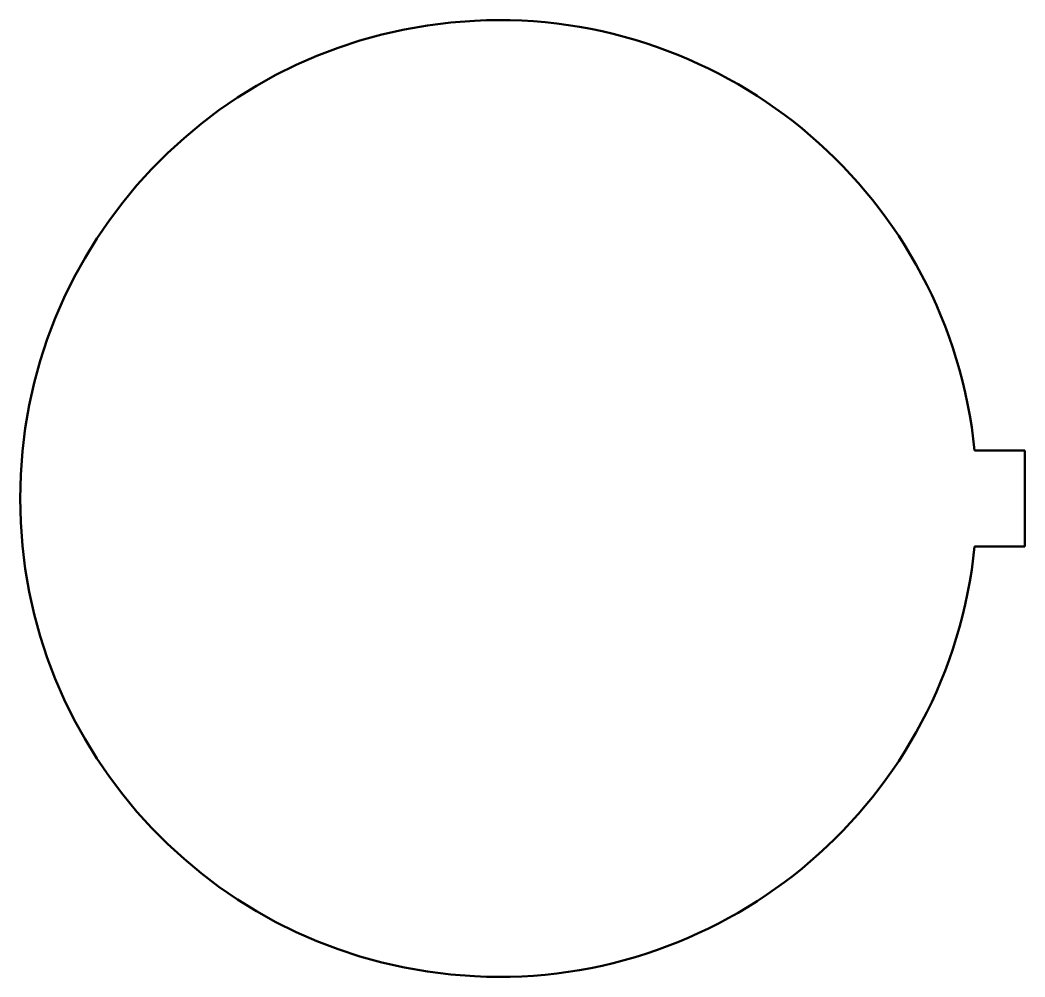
# Model space of a CAD drawing. Header units: millimetres. Extents: x -10 to 11, y -10 to 10.
import ezdxf

# ---------------------------------------------------------------- set-up
doc = ezdxf.new("R2010")
doc.units = ezdxf.units.MM
doc.layers.add('cutout', color=178, linetype='Continuous', lineweight=50, true_color=0x000000)

msp = doc.modelspace()

# ---------------------------------------------------------------- linework, layer by layer
at = {"layer": 'cutout'}
for p, q in [((9.95, 1), (11, 1)), ((11, 1), (11, -1)), ((11, -1), (9.95, -1))]:
    msp.add_line(p, q, dxfattribs=at)
msp.add_arc((0, 0), 10, 5.7392, 354.2608, dxfattribs=at)

doc.saveas('drawing.dxf')
